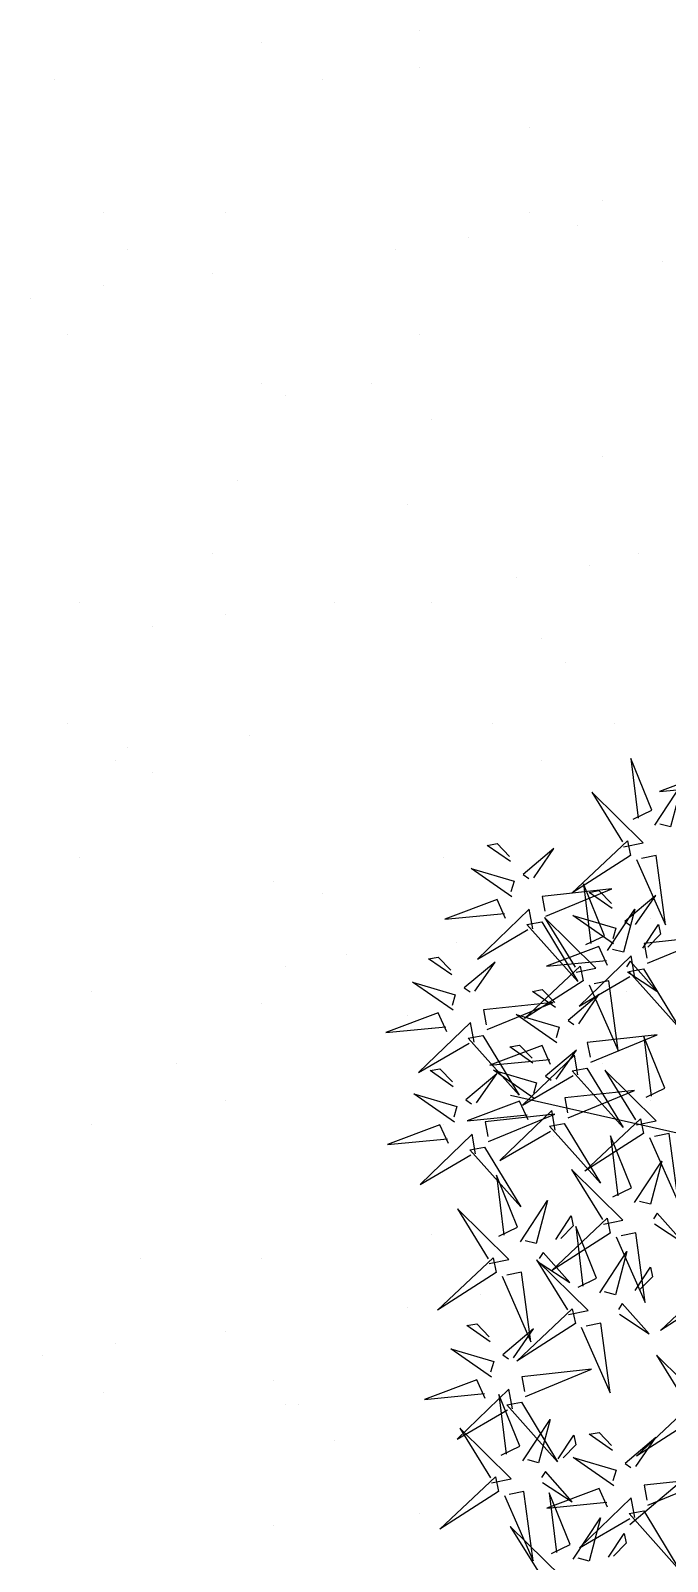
# Model space of a CAD drawing. Header units: millimetres. Extents: x 21 to 236, y 15 to 64.
# Drawn here: x 42.861 to 43.099, y 29.088 to 29.658 of the extents above; entities that cross this region are included whole.
import ezdxf

# ---------------------------------------------------------------- set-up
doc = ezdxf.new("R2010")
doc.units = ezdxf.units.MM
doc.layers.add('AI-Mob', color=2, linetype='Continuous')
doc.layers.add('PDF_Grama', color=7, linetype='Continuous', true_color=0x397200)

# ---------------------------------------------------------------- blocks, each defined once
blk = doc.blocks.new('shrub3')
at = {"color": 32}
for p, q in [((-68.47, 143.52), (-106.19, 232.32)), ((68.94, 162.35), (98.58, 213.48))]:
    blk.add_line(p, q, dxfattribs=at)
at = {"color": 20}
for points in [[(72.58, 270.39), (84.86, 300.11), (65.67, 270.57), (72.58, 270.39)], [(-27.06, 253.45), (-14.78, 283.17), (-33.97, 253.63), (-27.06, 253.45)], [(-98.64, 259.92), (-114.8, 276.06), (-105.56, 257.61), (-100.94, 259.92)], [(20.08, 264.15), (3.92, 280.29), (13.16, 261.85), (17.78, 264.15)], [(3.92, 261.85), (-5.31, 271.07), (-5.31, 266.46), (1.62, 261.85)], [(-149.52, 251.45), (-165.68, 267.59), (-156.44, 249.14), (-151.83, 251.45)], [(-114.8, 257.61), (-124.03, 266.83), (-124.03, 262.22), (-117.11, 257.61)], [(-165.68, 249.14), (-174.91, 258.36), (-174.91, 253.75), (-167.99, 249.14)], [(-84.78, 248.39), (-54.77, 236.86), (-84.78, 255.31), (-84.78, 248.39)], [(33.94, 252.62), (63.95, 241.09), (33.94, 259.54), (33.94, 252.62)], [(60.71, 256.84), (44.17, 241.08), (62.84, 249.85), (60.65, 254.53)], [(2.62, 221.69), (14.9, 251.41), (-4.29, 221.87), (2.62, 221.69)], [(-135.66, 239.92), (-105.65, 228.39), (-135.66, 246.84), (-135.66, 239.92)], [(62.61, 240.62), (53.16, 231.62), (57.77, 231.51), (62.55, 238.31)], [(109.47, 242.01), (92.93, 226.26), (111.6, 235.03), (109.41, 239.71)], [(-102.88, 221.8), (-119.04, 237.94), (-109.8, 219.5), (-105.18, 221.8)], [(-38.93, 239.9), (-55.47, 224.14), (-36.8, 232.91), (-38.99, 237.59)], [(79.44, 217.57), (63.28, 233.71), (72.52, 215.26), (77.14, 217.57)], [(-119.04, 219.5), (-128.27, 228.72), (-128.27, 224.11), (-121.35, 219.5)], [(-35.54, 198.4), (-23.26, 228.12), (-42.45, 198.58), (-35.54, 198.4)], [(-152.14, 189.93), (-139.86, 219.65), (-159.05, 190.11), (-152.14, 189.93)], [(-126.2, 206.98), (-142.36, 223.12), (-133.12, 204.68), (-128.5, 206.98)], [(-37.03, 223.68), (-46.48, 214.68), (-41.87, 214.57), (-37.09, 221.37)], [(63.28, 215.26), (54.05, 224.49), (54.05, 219.87), (60.98, 215.26)], [(111.37, 225.8), (101.92, 216.8), (106.53, 216.68), (111.31, 223.49)], [(-142.36, 204.68), (-151.59, 213.9), (-151.59, 209.29), (-144.67, 204.68)], [(-89.02, 210.27), (-59.01, 198.75), (-89.02, 217.19), (-89.02, 210.27)], [(93.3, 206.04), (123.31, 194.51), (93.3, 212.96), (93.3, 206.04)], [(-182.31, 203.92), (-152.29, 192.39), (-182.31, 210.84), (-182.31, 203.92)], [(-77.94, 175.11), (-65.66, 204.83), (-84.85, 175.28), (-77.94, 175.11)], [(-9.25, 208.13), (-25.79, 192.38), (-7.12, 201.15), (-9.31, 205.83)], [(55.62, 175.11), (67.9, 204.83), (48.71, 175.28), (55.62, 175.11)], [(-112.34, 195.45), (-82.33, 183.92), (-112.34, 202.37), (-112.34, 195.45)], [(-7.35, 191.92), (-16.8, 182.92), (-12.19, 182.81), (-7.41, 189.61)], [(-47.41, 184.84), (-63.95, 169.09), (-45.28, 177.86), (-47.47, 182.54)], [(0.5, 153.94), (12.78, 183.65), (-6.41, 154.11), (0.5, 153.94)], [(-152.62, 161.57), (-122.61, 150.05), (-152.62, 168.49), (-152.62, 161.57)], [(-221.39, 153.96), (-223.93, 144.79), (-249.17, 150.04), (-221.45, 151.65)]]:
    blk.add_lwpolyline(points, dxfattribs=at)
at = {"color": 94}
for points in [[(-89.4, 264.53), (-98.64, 266.83), (-94.02, 292.2), (-91.71, 264.53)], [(29.32, 268.76), (20.08, 271.07), (24.7, 296.43), (27.01, 268.76)], [(-140.28, 256.06), (-149.52, 258.36), (-144.9, 283.73), (-142.59, 256.06)], [(36.24, 257.23), (27.01, 257.23), (45.48, 284.9), (36.24, 259.54)], [(68.03, 272.82), (67.8, 263.59), (40.6, 282.74), (65.73, 272.87)], [(-82.48, 253), (-91.71, 253), (-73.24, 280.67), (-82.48, 255.31)], [(-133.36, 244.53), (-142.59, 244.53), (-124.12, 272.2), (-133.36, 246.84)], [(-31.61, 255.88), (-31.84, 246.65), (-59.04, 265.8), (-33.91, 255.94)], [(56.33, 266.18), (53.8, 257.01), (28.56, 262.26), (56.27, 263.87)], [(74.83, 268.03), (106.93, 260.3), (74.6, 258.8), (74.77, 265.72)], [(116.79, 258), (116.56, 248.76), (89.36, 267.92), (114.49, 258.05)], [(13.16, 252.62), (1.62, 241.09), (10.85, 257.23), (13.16, 254.93)], [(-105.56, 248.39), (-117.11, 236.86), (-107.87, 253), (-105.56, 250.69)], [(-93.64, 226.42), (-102.88, 228.72), (-98.26, 254.08), (-95.95, 226.42)], [(-43.31, 249.24), (-45.84, 240.07), (-71.08, 245.32), (-43.37, 246.93)], [(-24.81, 251.09), (7.29, 243.36), (-25.04, 241.86), (-24.87, 248.78)], [(31.63, 250.32), (24.7, 218.04), (22.39, 250.32), (29.32, 250.32)], [(72.06, 249.62), (83.3, 237.79), (67.4, 247.43), (69.76, 249.68)], [(105.09, 251.36), (102.56, 242.19), (77.32, 247.44), (105.04, 249.05)], [(88.68, 222.18), (79.44, 224.49), (84.06, 249.85), (86.37, 222.18)], [(-156.44, 239.92), (-167.99, 228.39), (-158.75, 244.53), (-156.44, 242.22)], [(-87.09, 246.08), (-94.02, 213.8), (-96.33, 246.08), (-89.4, 246.08)], [(-86.72, 214.89), (-95.95, 214.89), (-77.48, 242.56), (-86.72, 217.19)], [(-180, 208.53), (-189.23, 208.53), (-170.76, 236.2), (-180, 210.84)], [(-137.97, 237.61), (-144.9, 205.33), (-147.21, 237.61), (-140.28, 237.61)], [(-116.96, 211.59), (-126.2, 213.9), (-121.58, 239.26), (-119.27, 211.59)], [(-1.93, 224.12), (-2.16, 214.89), (-29.36, 234.04), (-4.23, 224.17)], [(95.61, 210.65), (86.37, 210.65), (104.84, 238.32), (95.61, 212.96)], [(-110.04, 200.06), (-119.27, 200.06), (-100.8, 227.73), (-110.04, 202.37)], [(-27.58, 232.68), (-16.34, 220.86), (-32.24, 230.49), (-29.88, 232.74)], [(4.87, 219.33), (36.97, 211.6), (4.64, 210.1), (4.81, 217.02)], [(-109.8, 210.27), (-121.35, 198.75), (-112.11, 214.89), (-109.8, 212.58)], [(-13.63, 217.48), (-16.16, 208.31), (-41.4, 213.56), (-13.69, 215.17)], [(-157.24, 177.72), (-166.48, 180.02), (-161.86, 205.38), (-159.55, 177.72)], [(-91.33, 207.97), (-98.26, 175.69), (-100.57, 207.97), (-93.64, 207.97)], [(-40.09, 200.83), (-40.32, 191.59), (-67.52, 210.75), (-42.39, 200.88)], [(72.52, 206.04), (60.98, 194.51), (70.21, 210.65), (72.52, 208.35)], [(-156.69, 192.36), (-156.92, 183.12), (-184.12, 202.28), (-159, 192.41)], [(-133.12, 195.45), (-144.67, 183.92), (-135.43, 200.06), (-133.12, 197.76)], [(2.1, 200.92), (13.34, 189.09), (-2.56, 198.73), (-0.2, 200.98)], [(90.99, 203.73), (84.06, 171.45), (81.75, 203.73), (88.68, 203.73)], [(-150.32, 166.19), (-159.55, 166.19), (-141.08, 193.86), (-150.32, 168.49)], [(-114.65, 193.15), (-121.58, 160.87), (-123.89, 193.15), (-116.96, 193.15)], [(-51.79, 194.19), (-54.32, 185.02), (-79.56, 190.27), (-51.85, 191.88)], [(-33.29, 196.04), (-1.19, 188.31), (-33.52, 186.81), (-33.35, 193.73)], [(-149.89, 187.57), (-117.79, 179.84), (-150.12, 178.34), (-149.95, 185.26)], [(-82.49, 177.53), (-82.72, 168.3), (-109.92, 187.46), (-84.79, 177.59)], [(51.07, 177.53), (50.84, 168.3), (23.64, 187.46), (48.77, 177.59)], [(-36.06, 177.63), (-24.82, 165.8), (-40.72, 175.44), (-38.36, 177.69)], [(-94.19, 170.9), (-96.72, 161.73), (-121.96, 166.98), (-94.25, 168.59)], [(-75.69, 172.75), (-43.59, 165.01), (-75.92, 163.51), (-75.75, 170.44)], [(-152.66, 169.16), (-141.42, 157.33), (-157.33, 166.97), (-154.96, 169.22)]]:
    blk.add_lwpolyline(points, dxfattribs=at)
at = {"color": 98}
for points in [[(-186.92, 220.06), (-196.16, 222.37), (-191.54, 247.73), (-189.23, 220.06)], [(-196.16, 215.45), (-212.32, 231.59), (-203.08, 213.15), (-198.47, 215.45)], [(-212.32, 213.15), (-221.55, 222.37), (-221.55, 217.76), (-214.63, 213.15)], [(-203.08, 203.92), (-214.63, 192.39), (-205.39, 208.53), (-203.08, 206.23)], [(-184.61, 201.62), (-191.54, 169.34), (-193.85, 201.62), (-186.92, 201.62)], [(-205.14, 158.17), (-192.86, 187.89), (-212.05, 158.35), (-205.14, 158.17)], [(-168.39, 185.72), (-170.92, 176.55), (-196.16, 181.8), (-168.45, 183.41)], [(-166.48, 173.1), (-182.64, 189.24), (-173.4, 170.8), (-168.79, 173.1)], [(-182.64, 170.8), (-191.87, 180.02), (-191.87, 175.41), (-184.95, 170.8)], [(-209.69, 160.6), (-209.92, 151.36), (-237.12, 170.52), (-212, 160.65)], [(-164.01, 176.37), (-180.55, 160.62), (-161.88, 169.39), (-164.07, 174.07)], [(-173.4, 161.57), (-184.95, 150.05), (-175.71, 166.19), (-173.4, 163.88)], [(-202.89, 155.81), (-170.79, 148.07), (-203.12, 146.57), (-202.95, 153.5)], [(-162.11, 160.16), (-171.56, 151.16), (-166.95, 151.04), (-162.17, 157.85)], [(-154.93, 159.27), (-161.86, 126.99), (-164.17, 159.27), (-157.24, 159.27)], [(-217.01, 144.61), (-233.55, 128.86), (-214.88, 137.63), (-217.07, 142.31)], [(-227.2, 112.08), (-236.44, 114.38), (-231.82, 139.75), (-229.51, 112.08)]]:
    blk.add_lwpolyline(points, dxfattribs=at)

msp = doc.modelspace()

# ---------------------------------------------------------------- linework, layer by layer
at = {"layer": 'PDF_Grama', "lineweight": 20}
for points in [[(42.94743, 29.65373), (42.94743, 29.65373)], [(43.00635, 29.65827), (43.00635, 29.65827)], [(43.00635, 29.64467), (43.00635, 29.64467)], [(42.87038, 29.64014), (42.87038, 29.64014)], [(42.97009, 29.64014), (42.97009, 29.64014)], [(43.04715, 29.62201), (43.04715, 29.62201)], [(43.07434, 29.59481), (43.07434, 29.59481)], [(42.88851, 29.59028), (42.88851, 29.59028)], [(42.93384, 29.59028), (42.93384, 29.59028)], [(43.04715, 29.59028), (43.04715, 29.59028)], [(43.06527, 29.58575), (43.06527, 29.58575)], [(43.02448, 29.58122), (43.02448, 29.58122)], [(42.89758, 29.57668), (42.89758, 29.57668)], [(42.99729, 29.57668), (42.99729, 29.57668)], [(43.097, 29.57215), (43.097, 29.57215)], [(42.88851, 29.56309), (42.88851, 29.56309)], [(42.9293, 29.56762), (42.9293, 29.56762)], [(42.86132, 29.55855), (42.86132, 29.55855)], [(42.87491, 29.54496), (42.87491, 29.54496)], [(43.00635, 29.54496), (43.00635, 29.54496)], [(42.94743, 29.52683), (42.94743, 29.52683)], [(42.9565, 29.5223), (42.9565, 29.5223)], [(42.98822, 29.52683), (42.98822, 29.52683)], [(43.01089, 29.51323), (43.01089, 29.51323)], [(43.07434, 29.49963), (43.07434, 29.49963)], [(42.93837, 29.49057), (42.93837, 29.49057)], [(43.00182, 29.4815), (43.00182, 29.4815)], [(42.9293, 29.46337), (42.9293, 29.46337)], [(43.08794, 29.46337), (43.08794, 29.46337)], [(43.04261, 29.45431), (43.04261, 29.45431)], [(43.06981, 29.45884), (43.06981, 29.45884)], [(42.87945, 29.44524), (42.87945, 29.44524)], [(42.97463, 29.44524), (42.97463, 29.44524)], [(43.01089, 29.44524), (43.01089, 29.44524)], [(42.93384, 29.44071), (42.93384, 29.44071)], [(42.90664, 29.43618), (42.90664, 29.43618)], [(43.05168, 29.43165), (43.05168, 29.43165)], [(43.06074, 29.42258), (43.06074, 29.42258)], [(42.87491, 29.39992), (42.87491, 29.39992)], [(43.03355, 29.39992), (43.03355, 29.39992)], [(43.07887, 29.39992), (43.07887, 29.39992)], [(42.9429, 29.39539), (42.9429, 29.39539)], [(42.89304, 29.38632), (42.89304, 29.38632)], [(42.89758, 29.39086), (42.89758, 29.39086)], [(43.05168, 29.38632), (43.05168, 29.38632)], [(42.90664, 29.38179), (42.90664, 29.38179)], [(42.87945, 29.35006), (42.87945, 29.35006)], [(43.01542, 29.35006), (43.01542, 29.35006)], [(42.95196, 29.341), (42.95196, 29.341)], [(42.97009, 29.33647), (42.97009, 29.33647)], [(43.09247, 29.3274), (43.09247, 29.3274)], [(43.01995, 29.31834), (43.01995, 29.31834)], [(42.97916, 29.3138), (42.97916, 29.3138)], [(42.9565, 29.30927), (42.9565, 29.30927)], [(42.88398, 29.30021), (42.88398, 29.30021)], [(43.0834, 29.30021), (43.0834, 29.30021)], [(42.94743, 29.29568), (42.94743, 29.29568)], [(43.00182, 29.29114), (43.00182, 29.29114)], [(43.01089, 29.28661), (43.01089, 29.28661)], [(42.91571, 29.27301), (42.91571, 29.27301)], [(43.07434, 29.27301), (43.07434, 29.27301)], [(42.93384, 29.25942), (42.93384, 29.25942)], [(43.09247, 29.25942), (43.09247, 29.25942)], [(42.88398, 29.25035), (42.88398, 29.25035)], [(43.01542, 29.25035), (43.01542, 29.25035)], [(43.05621, 29.24582), (43.05621, 29.24582)], [(43.01089, 29.20956), (43.01089, 29.20956)], [(43.08794, 29.20503), (43.08794, 29.20503)], [(42.90211, 29.20049), (42.90211, 29.20049)], [(42.94743, 29.20049), (42.94743, 29.20049)], [(43.06981, 29.19143), (43.06981, 29.19143)], [(43.02902, 29.1869), (43.02902, 29.1869)], [(43.00182, 29.18237), (43.00182, 29.18237)], [(42.89304, 29.16877), (42.89304, 29.16877)], [(42.93384, 29.1733), (42.93384, 29.1733)], [(42.86585, 29.16424), (42.86585, 29.16424)], [(42.95196, 29.15517), (42.95196, 29.15517)], [(43.01995, 29.15517), (43.01995, 29.15517)], [(42.88851, 29.15064), (42.88851, 29.15064)], [(42.9565, 29.14611), (42.9565, 29.14611)], [(42.96103, 29.14611), (42.96103, 29.14611)], [(42.97463, 29.13251), (42.97463, 29.13251)], [(42.95196, 29.10078), (42.95196, 29.10078)], [(43.00635, 29.10531), (43.00635, 29.10531)], [(43.08794, 29.10531), (43.08794, 29.10531)]]:
    msp.add_lwpolyline(points, dxfattribs=at)

# ---------------------------------------------------------------- block references
at = {"layer": 'AI-Mob', "xscale": -0.0008083949870290999, "yscale": 0.0008083949869615, "zscale": 0.0008083949869347, "rotation": 100.2703092408868}
msp.add_blockref('shrub3', (43.24036, 29.21032), dxfattribs=at)

doc.saveas('drawing.dxf')
